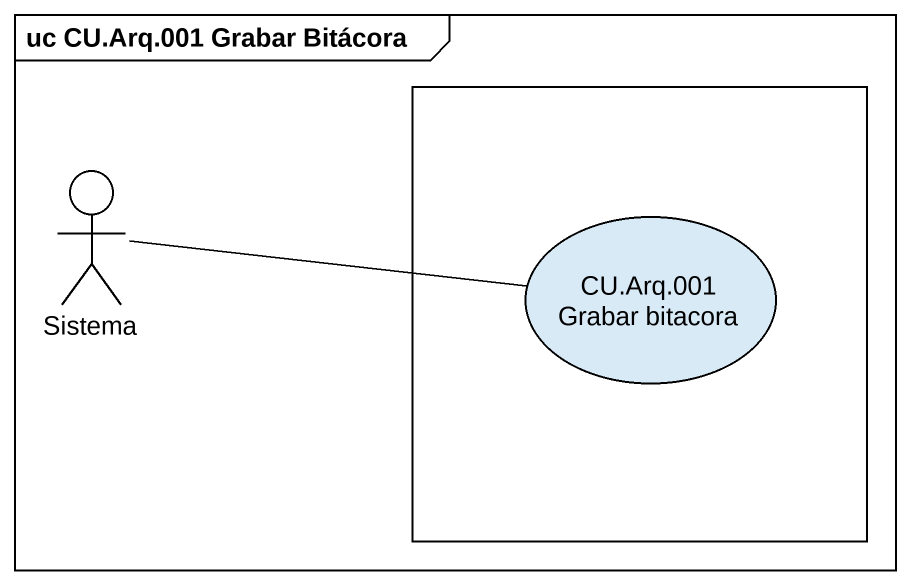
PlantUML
@startuml
mainframe uc CU.Arq.001 Grabar Bitácora
actor Sistema
rectangle " " as rectangle1 {
  usecase "CU.Arq.001 Grabar bitacora" as CU_Arq_001_Grabar_bitacora
}
Sistema -right- CU_Arq_001_Grabar_bitacora
@enduml
